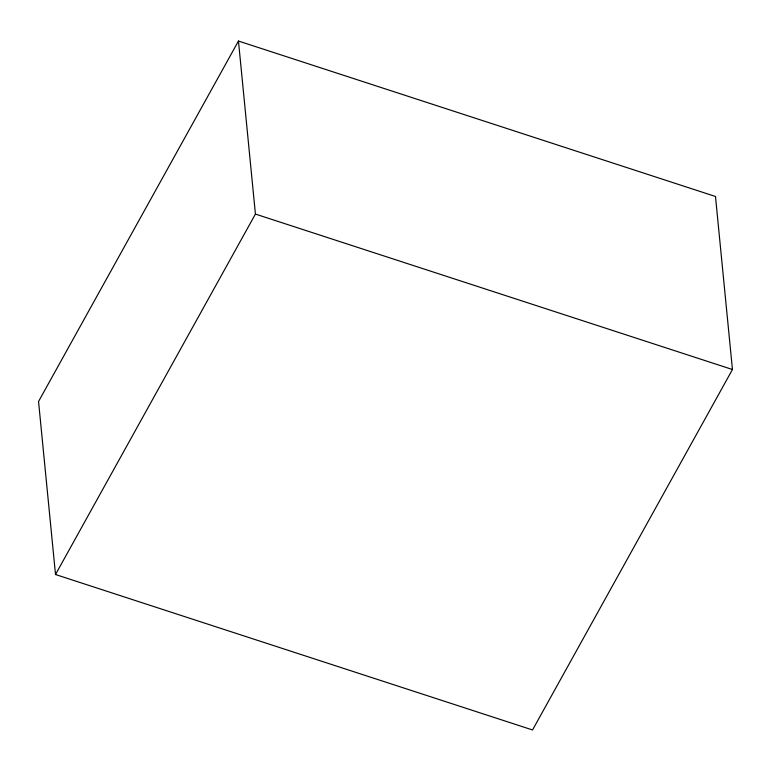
<?xml version="1.0" encoding="UTF-8"?>
<svg xmlns="http://www.w3.org/2000/svg" width="771" height="771" viewBox="0 0 771 771"><rect width="100%" height="100%" fill="white"/><g stroke="black" fill="none" stroke-linecap="round" stroke-linejoin="round"><path stroke-width="1.16" d="M238.461 41.036L38.55 401.489L55.512 574.52L532.539 729.964L732.45 369.511L715.488 196.48L238.461 41.036L255.423 214.068L55.512 574.52M255.423 214.068L732.45 369.511"/></g></svg>
